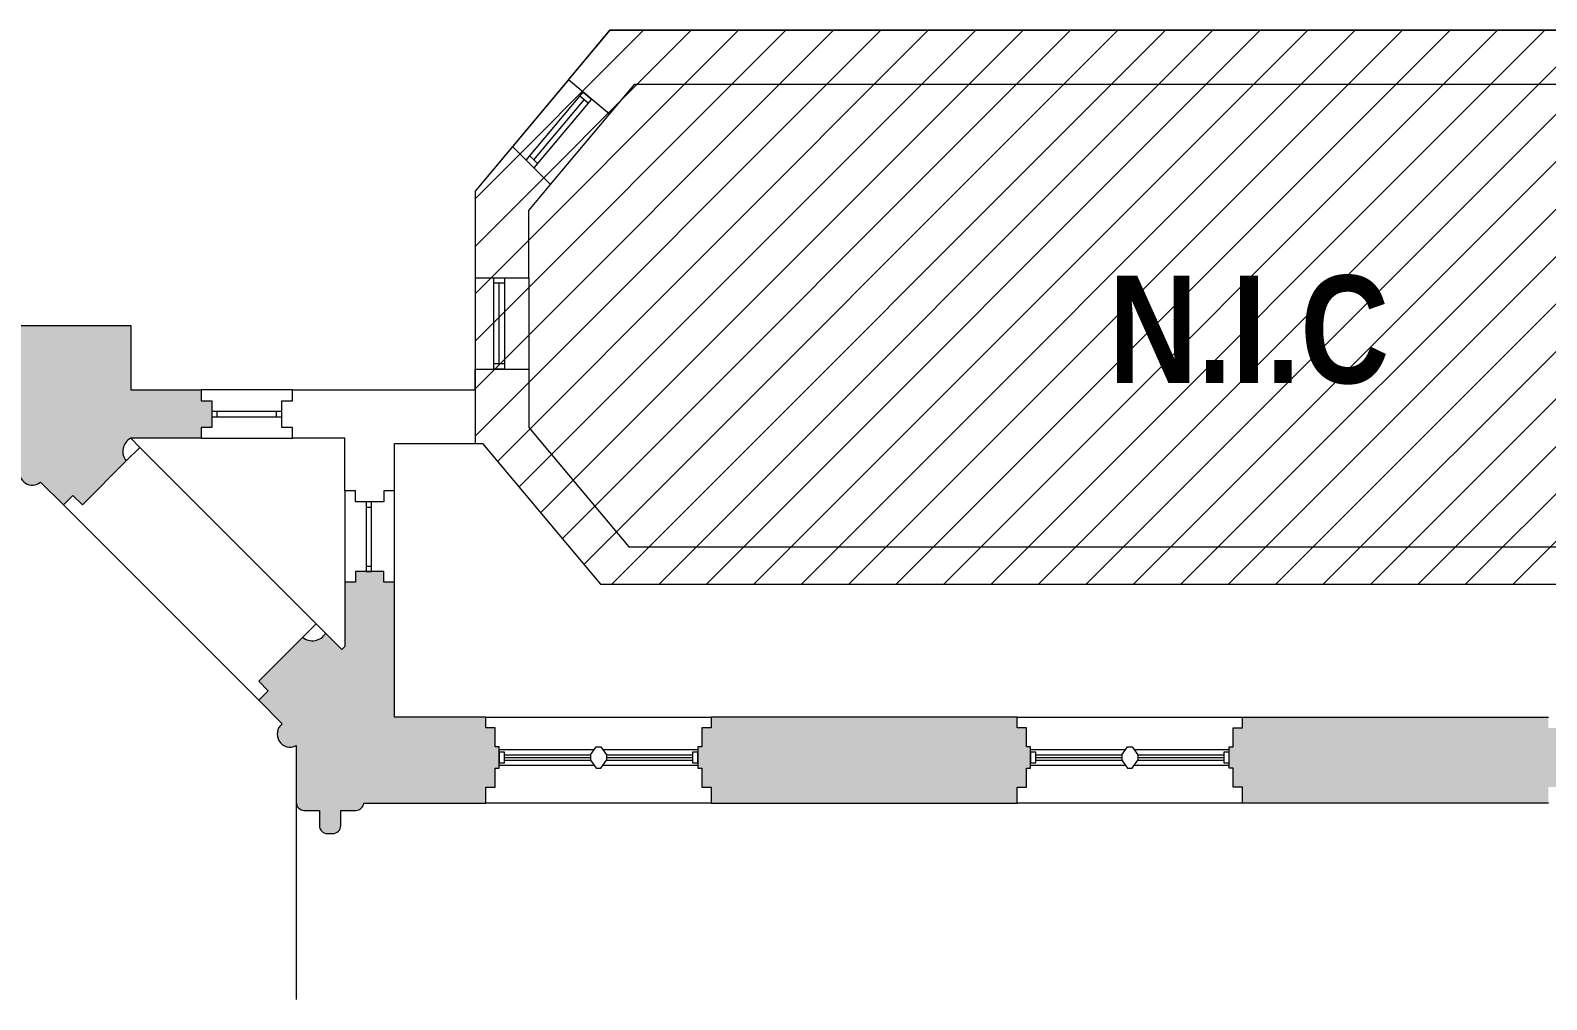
# Model space of a CAD drawing. Header units: inches. Extents: x 891 to 14187, y -1169 to 3232.
# Drawn here: x 9368 to 9934, y 2416 to 2777 of the extents above; entities that cross this region are included whole.
import ezdxf

# ---------------------------------------------------------------- set-up
doc = ezdxf.new("R2010")
doc.units = ezdxf.units.IN
doc.header["$MEASUREMENT"] = 0
for name, color, linetype, lineweight in [('A-CLNG-EXG', 7, 'Continuous', 9), ('A-Hatch', 7, 'Continuous', 9), ('A-RECTORY - NIC', 7, 'Continuous', 9), ('EX-EXT-CORE', 7, 'Continuous', 9), ('EX-Windows', 7, 'Continuous', 9), ('MUC-LOW_WALL', 7, 'Continuous', 9)]:
    doc.layers.add(name, color=color, linetype=linetype, lineweight=lineweight)
doc.styles.add('Arial Narrow_B_1', font='ARIALNB.TTF', dxfattribs={"height": 40.064026})

msp = doc.modelspace()

# ---------------------------------------------------------------- hatches: boundary and pattern name
at = {"layer": 'A-Hatch'}
msp.add_hatch(color=9, dxfattribs=at).paths.add_polyline_path([(9387.86, 2600.37), (9404.22, 2616.73), (9403.47, 2617.91), (9403.04, 2619.25), (9402.96, 2620.65), (9403.23, 2622.02), (9403.83, 2623.29), (9404.73, 2624.36), (9405.87, 2625.18), (9432.14, 2625.18), (9432.14, 2629.18), (9436.14, 2629.18), (9436.14, 2639.18), (9432.14, 2639.18), (9432.14, 2643.18), (9405.87, 2643.18), (9405.87, 2667.18), (9124.69, 2667.18), (9124.69, 2663.18), (9120.69, 2663.18), (9120.69, 2652.18), (9124.69, 2652.18), (9124.69, 2648.18), (9159.44, 2648.18), (9166.92, 2628.88), (9161.85, 2623.81), (9162.62, 2622.64), (9163.05, 2621.3), (9163.13, 2619.9), (9162.84, 2618.52), (9162.2, 2617.27), (9178.56, 2600.91), (9182.1, 2604.45), (9185.56, 2600.98), (9194.09, 2609.5), (9194.9, 2608.66), (9195.91, 2608.05), (9197.03, 2607.71), (9198.2, 2607.66), (9199.35, 2607.91), (9200.39, 2608.45), (9201.27, 2609.22), (9201.93, 2610.2), (9202.32, 2611.3), (9202.42, 2612.47), (9202.22, 2613.63), (9364.43, 2613.63), (9364.32, 2612.43), (9364.51, 2611.25), (9364.98, 2610.14), (9365.71, 2609.19), (9366.66, 2608.44), (9367.75, 2607.96), (9368.94, 2607.75), (9370.13, 2607.84), (9371.27, 2608.23), (9372.28, 2608.88), (9380.79, 2600.37), (9384.33, 2603.9)])
h = msp.add_hatch(color=9, dxfattribs=at)
h.paths.add_polyline_path([(9479.18, 2477.93), (9481.14, 2477.93), (9481.92, 2478.03), (9482.64, 2478.33), (9483.26, 2478.81), (9483.74, 2479.43), (9484.04, 2480.15), (9484.14, 2480.93), (9484.14, 2486.57), (9489.78, 2486.57), (9490.51, 2486.66), (9491.2, 2486.93), (9491.8, 2487.36), (9492.28, 2487.92), (9492.61, 2488.57), (9492.77, 2489.3), (9538.17, 2489.3), (9538.17, 2495.27), (9541.67, 2495.27), (9541.67, 2502.28), (9543.17, 2502.28), (9543.17, 2510.28), (9541.67, 2510.28), (9541.67, 2517.3), (9538.17, 2517.3), (9538.17, 2521.3), (9504.17, 2521.3), (9504.17, 2571.53), (9500.17, 2571.53), (9500.17, 2575.53), (9489.62, 2575.53), (9489.62, 2571.53), (9485.62, 2571.53), (9485.62, 2547.59), (9484.54, 2546.51), (9478.52, 2552.53), (9477.65, 2551.43), (9476.53, 2550.57), (9475.25, 2550), (9473.86, 2549.75), (9472.46, 2549.85), (9471.12, 2550.28), (9469.93, 2551.02), (9453.57, 2534.66), (9457.1, 2531.13), (9453.57, 2527.59), (9462.35, 2518.81), (9461.49, 2517.97), (9460.87, 2516.95), (9460.52, 2515.8), (9460.46, 2514.6), (9460.7, 2513.43), (9461.21, 2512.35), (9461.98, 2511.42), (9462.95, 2510.72), (9464.07, 2510.28), (9465.26, 2510.12), (9466.45, 2510.26), (9467.57, 2510.69), (9467.54, 2489.57), (9467.64, 2488.8), (9467.94, 2488.07), (9468.42, 2487.45), (9469.04, 2486.97), (9469.76, 2486.67), (9470.54, 2486.57), (9476.18, 2486.57), (9476.18, 2480.93), (9476.28, 2480.15), (9476.58, 2479.43), (9477.06, 2478.81), (9477.68, 2478.33), (9478.41, 2478.03)])
h.paths.add_polyline_path([(9622.17, 2489.3), (9736.17, 2489.3), (9736.17, 2495.27), (9739.67, 2495.27), (9739.67, 2502.28), (9741.17, 2502.28), (9741.17, 2510.28), (9739.67, 2510.28), (9739.67, 2517.3), (9736.17, 2517.3), (9736.17, 2521.3), (9622.17, 2521.3), (9622.17, 2517.3), (9618.67, 2517.3), (9618.67, 2510.28), (9617.17, 2510.28), (9617.17, 2502.28), (9618.67, 2502.28), (9618.67, 2495.27), (9622.17, 2495.27)])
h.paths.add_polyline_path([(9934.17, 2489.3), (9934.17, 2495.27), (9937.67, 2495.27), (9937.67, 2502.28), (9939.17, 2502.28), (9939.17, 2510.28), (9937.67, 2510.28), (9937.67, 2517.3), (9934.17, 2517.3), (9934.17, 2521.3), (9820.17, 2521.3), (9820.17, 2517.3), (9816.67, 2517.3), (9816.67, 2510.28), (9815.17, 2510.28), (9815.17, 2502.28), (9816.67, 2502.28), (9816.67, 2495.27), (9820.17, 2495.27), (9820.17, 2489.3)])

# ---------------------------------------------------------------- linework, layer by layer
at = {"layer": 'A-CLNG-EXG', "color": 8}
msp.add_line((9467.54, 2489.57), (9467.54, 2416.05), dxfattribs=at)
at = {"layer": 'A-RECTORY - NIC', "color": 8}
for p, q in [((9584.43, 2777.15), (9534.2, 2717.29)), ((9534.2, 2714.34), (9597, 2777.15)), ((9534.2, 2696.67), (9614.68, 2777.15)), ((9534.2, 2678.99), (9632.36, 2777.15)), ((9534.2, 2661.31), (9650.03, 2777.15)), ((9534.2, 2643.63), (9667.71, 2777.15)), ((9534.2, 2625.96), (9685.39, 2777.15)), ((9542.5, 2616.58), (9703.07, 2777.15)), ((9550.57, 2606.97), (9720.75, 2777.15)), ((9558.63, 2597.35), (9738.42, 2777.15)), ((9566.7, 2587.74), (9756.1, 2777.15)), ((9568.98, 2758.73), (9584.43, 2777.15)), ((9574.76, 2578.13), (9773.78, 2777.15)), ((9584.43, 2777.15), (10447.89, 2777.15)), ((10515.89, 2777.15), (9584.43, 2777.15)), ((9585.11, 2570.8), (9791.46, 2777.15)), ((9602.78, 2570.8), (9809.13, 2777.15)), ((9620.46, 2570.8), (9826.81, 2777.15)), ((9638.14, 2570.8), (9844.49, 2777.15)), ((9655.82, 2570.8), (9862.17, 2777.15)), ((9673.49, 2570.8), (9879.84, 2777.15)), ((9691.17, 2570.8), (9897.52, 2777.15)), ((9708.85, 2570.8), (9915.2, 2777.15)), ((9726.53, 2570.8), (9932.88, 2777.15)), ((9744.2, 2570.8), (9950.55, 2777.15)), ((9761.88, 2570.8), (9968.23, 2777.15)), ((9779.56, 2570.8), (9985.91, 2777.15)), ((9797.24, 2570.8), (10003.59, 2777.15)), ((9814.92, 2570.8), (10021.27, 2777.15)), ((9832.59, 2570.8), (10038.94, 2777.15)), ((9850.27, 2570.8), (10056.62, 2777.15)), ((9867.95, 2570.8), (10074.3, 2777.15)), ((9885.63, 2570.8), (10091.98, 2777.15)), ((9903.3, 2570.8), (10109.65, 2777.15)), ((9920.98, 2570.8), (10127.33, 2777.15)), ((9568.98, 2758.73), (9547.12, 2732.69)), ((9584.3, 2745.88), (9568.98, 2758.73)), ((9553.29, 2728.8), (9574.51, 2754.09)), ((9576.29, 2749.99), (9573.22, 2752.56)), ((9574.51, 2754.09), (9577.57, 2751.52)), ((9584.3, 2745.88), (9593.75, 2757.15)), ((9593.75, 2757.15), (9981.31, 2757.15)), ((9574.75, 2751.27), (9556, 2728.92)), ((9577.57, 2751.52), (9556.13, 2725.96)), ((9562.36, 2719.73), (9584.3, 2745.88)), ((9547.12, 2732.69), (9534.2, 2717.29)), ((9562.36, 2719.73), (9548.16, 2733.93)), ((9557.42, 2727.5), (9554.58, 2730.34)), ((9556.13, 2725.96), (9553.29, 2728.8)), ((9554.2, 2710.01), (9562.36, 2719.73)), ((9534.2, 2717.29), (9534.2, 2684.93)), ((9534.2, 2717.29), (9534.2, 2643.18)), ((9554.2, 2684.93), (9554.2, 2710.01)), ((9534.2, 2684.93), (9534.2, 2650.93)), ((9534.2, 2684.93), (9554.2, 2684.93)), ((9541.2, 2684.93), (9545.2, 2684.93)), ((9541.2, 2650.93), (9541.2, 2684.93)), ((9545.2, 2684.93), (9545.2, 2650.93)), ((9554.2, 2684.93), (9554.2, 2650.93)), ((9545.2, 2682.93), (9541.2, 2682.93)), ((9543.2, 2652.93), (9543.2, 2682.93)), ((9534.2, 2650.93), (9554.2, 2650.93)), ((9545.2, 2652.93), (9541.2, 2652.93)), ((9545.2, 2650.93), (9541.2, 2650.93)), ((9554.2, 2650.93), (9554.2, 2629.14)), ((9534.2, 2643.18), (9534.2, 2623.22)), ((9554.2, 2629.14), (9591.45, 2584.75)), ((9534.2, 2623.22), (9536.92, 2623.22)), ((9536.92, 2623.22), (9580.92, 2570.8)), ((9591.45, 2584.75), (9972.7, 2584.75)), ((9580.92, 2570.8), (9989.31, 2570.8))]:
    msp.add_line(p, q, dxfattribs=at)
at = {"layer": 'EX-EXT-CORE', "color": 8}
for p, q in [((9124.69, 2667.18), (9405.87, 2667.18)), ((9409.27, 2621.78), (9474.98, 2556.07)), ((9380.79, 2600.37), (9453.57, 2527.59)), ((9467.57, 2510.69), (9467.57, 2491.93))]:
    msp.add_line(p, q, dxfattribs=at)
at = {"layer": 'EX-EXT-CORE', "color": 8, "flags": 128}
for points in [[(9161.85, 2623.81), (9166.92, 2628.88), (9159.44, 2648.18), (9124.69, 2648.18), (9124.69, 2652.18), (9120.69, 2652.18), (9120.69, 2663.18), (9124.69, 2663.18), (9124.69, 2667.18), (9405.87, 2667.18), (9405.87, 2643.18), (9432.14, 2643.18), (9432.14, 2639.18), (9436.14, 2639.18), (9436.14, 2629.18), (9432.14, 2629.18), (9432.14, 2625.18), (9405.87, 2625.18)], [(9504.17, 2605.54), (9500.17, 2605.54), (9500.17, 2601.54), (9489.62, 2601.54), (9489.62, 2605.54), (9485.62, 2605.54), (9485.62, 2625.18), (9466.15, 2625.18), (9466.15, 2629.18), (9462.15, 2629.18), (9462.15, 2639.18), (9466.15, 2639.18), (9466.15, 2643.18), (9534.2, 2643.18), (9534.2, 2650.93)], [(9492.78, 2489.3), (9538.17, 2489.3), (9538.17, 2495.27), (9541.67, 2495.27), (9541.67, 2502.28), (9543.17, 2502.28), (9543.17, 2510.28), (9541.67, 2510.28), (9541.67, 2517.3), (9538.17, 2517.3), (9538.17, 2521.3), (9504.17, 2521.3), (9504.17, 2623.22), (9536.92, 2623.22), (9580.92, 2570.8), (9989.31, 2570.8)], [(9372.28, 2608.88), (9380.79, 2600.37), (9384.33, 2603.9), (9387.86, 2600.37), (9404.22, 2616.73)], [(9504.17, 2571.53), (9500.17, 2571.53), (9500.17, 2575.53), (9489.62, 2575.53), (9489.62, 2571.53), (9485.62, 2571.53), (9485.62, 2547.59), (9484.54, 2546.51), (9478.52, 2552.53)], [(9462.35, 2518.81), (9453.57, 2527.59), (9457.1, 2531.13), (9453.57, 2534.66), (9469.93, 2551.02)], [(9934.17, 2489.3), (9820.17, 2489.3), (9820.17, 2495.27), (9816.67, 2495.27), (9816.67, 2502.28), (9815.17, 2502.28), (9815.17, 2510.28), (9816.67, 2510.28), (9816.67, 2517.3), (9820.17, 2517.3), (9820.17, 2521.3), (9934.17, 2521.3)], [(9467.54, 2491.53), (9467.54, 2490.55), (9467.54, 2489.57)], [(9470.54, 2486.57), (9476.18, 2486.57), (9476.18, 2480.93)], [(9484.14, 2480.93), (9484.14, 2486.57), (9489.78, 2486.57)], [(9479.18, 2477.93), (9480.16, 2477.93), (9481.14, 2477.93)]]:
    msp.add_lwpolyline(points, dxfattribs=at)
msp.add_lwpolyline([(9739.67, 2502.28), (9741.17, 2502.28), (9741.17, 2510.28), (9739.67, 2510.28), (9739.67, 2517.3), (9736.17, 2517.3), (9736.17, 2521.3), (9622.17, 2521.3), (9622.17, 2517.3), (9618.67, 2517.3), (9618.67, 2510.28), (9617.17, 2510.28), (9617.17, 2502.28), (9618.67, 2502.28), (9618.67, 2495.27), (9622.17, 2495.27), (9622.17, 2489.3), (9736.17, 2489.3), (9736.17, 2495.27), (9739.67, 2495.27)], close=True, dxfattribs=at)
at = {"layer": 'EX-EXT-CORE', "color": 8}
for centre, radius, start, end in [((9408.53, 2620.27), 5.58, 118.4616, 219.4328), ((9369.16, 2612.59), 4.84, 167.613, 310.0202), ((9473.55, 2555.56), 5.81, 231.3714, 328.6054), ((9465.29, 2514.96), 4.84, 127.4194, 298.0301), ((9470.54, 2491.53), 3, 172.4144, 180), ((9470.54, 2489.57), 3, 180, 270), ((9489.78, 2489.57), 3, 270, 354.6971), ((9479.18, 2480.93), 3, 180, 270), ((9481.14, 2480.93), 3, 270, 0)]:
    msp.add_arc(centre, radius, start, end, dxfattribs=at)
at = {"layer": 'EX-Windows', "color": 8}
for p, q in [((9466.15, 2643.18), (9432.14, 2643.18)), ((9462.15, 2635.18), (9436.14, 2635.18)), ((9436.14, 2635.18), (9436.14, 2633.18)), ((9436.14, 2633.18), (9462.15, 2633.18)), ((9438.14, 2633.18), (9438.14, 2635.18)), ((9460.15, 2633.18), (9460.15, 2635.18)), ((9462.15, 2633.18), (9462.15, 2635.18)), ((9409.27, 2621.78), (9405.87, 2625.18)), ((9432.14, 2625.18), (9466.15, 2625.18)), ((9404.22, 2616.73), (9409.27, 2621.78)), ((9485.62, 2605.54), (9485.62, 2571.53)), ((9493.62, 2601.54), (9493.62, 2575.53)), ((9495.62, 2601.54), (9493.62, 2601.54)), ((9493.62, 2599.54), (9495.62, 2599.54)), ((9495.62, 2575.53), (9495.62, 2601.54)), ((9493.62, 2577.53), (9495.62, 2577.53)), ((9493.62, 2575.53), (9495.62, 2575.53)), ((9474.98, 2556.07), (9469.93, 2551.02)), ((9478.52, 2552.53), (9474.98, 2556.07)), ((9538.17, 2521.3), (9622.17, 2521.3)), ((9736.17, 2521.3), (9820.17, 2521.3)), ((9578.47, 2509.14), (9543.17, 2509.14)), ((9577.17, 2507.28), (9579.27, 2510.28)), ((9579.27, 2510.28), (9581.07, 2510.28)), ((9581.07, 2510.28), (9583.17, 2507.28)), ((9617.17, 2509.14), (9581.87, 2509.14)), ((9776.47, 2509.14), (9741.17, 2509.14)), ((9775.17, 2507.28), (9777.27, 2510.28)), ((9777.27, 2510.28), (9779.07, 2510.28)), ((9779.07, 2510.28), (9781.17, 2507.28)), ((9815.17, 2509.14), (9779.87, 2509.14)), ((9545.17, 2508.28), (9543.17, 2508.28)), ((9543.17, 2508.28), (9543.17, 2504.28)), ((9543.17, 2504.28), (9545.17, 2504.28)), ((9543.17, 2503.42), (9578.47, 2503.42)), ((9545.17, 2504.28), (9545.17, 2508.28)), ((9545.17, 2507.28), (9577.17, 2507.28)), ((9545.17, 2506.28), (9577.17, 2506.28)), ((9545.17, 2505.28), (9577.17, 2505.28)), ((9577.17, 2507.28), (9577.17, 2505.28)), ((9577.17, 2505.28), (9579.27, 2502.28)), ((9581.07, 2502.28), (9583.17, 2505.28)), ((9581.87, 2503.42), (9617.17, 2503.42)), ((9583.17, 2507.28), (9615.17, 2507.28)), ((9583.17, 2507.28), (9583.17, 2505.28)), ((9583.17, 2506.28), (9615.17, 2506.28)), ((9583.17, 2505.28), (9615.17, 2505.28)), ((9617.17, 2508.28), (9615.17, 2508.28)), ((9615.17, 2508.28), (9615.17, 2504.28)), ((9615.17, 2504.28), (9617.17, 2504.28)), ((9617.17, 2504.28), (9617.17, 2508.28)), ((9743.17, 2508.28), (9741.17, 2508.28)), ((9741.17, 2508.28), (9741.17, 2504.28)), ((9741.17, 2504.28), (9743.17, 2504.28)), ((9741.17, 2503.42), (9776.47, 2503.42)), ((9743.17, 2504.28), (9743.17, 2508.28)), ((9743.17, 2507.28), (9775.17, 2507.28)), ((9743.17, 2506.28), (9775.17, 2506.28)), ((9743.17, 2505.28), (9775.17, 2505.28)), ((9775.17, 2507.28), (9775.17, 2505.28)), ((9775.17, 2505.28), (9777.27, 2502.28)), ((9779.07, 2502.28), (9781.17, 2505.28)), ((9779.87, 2503.42), (9815.17, 2503.42)), ((9781.17, 2507.28), (9813.17, 2507.28)), ((9781.17, 2507.28), (9781.17, 2505.28)), ((9781.17, 2506.28), (9813.17, 2506.28)), ((9781.17, 2505.28), (9813.17, 2505.28)), ((9815.17, 2508.28), (9813.17, 2508.28)), ((9813.17, 2508.28), (9813.17, 2504.28)), ((9813.17, 2504.28), (9815.17, 2504.28)), ((9815.17, 2504.28), (9815.17, 2508.28)), ((9579.27, 2502.28), (9581.07, 2502.28)), ((9777.27, 2502.28), (9779.07, 2502.28)), ((9622.17, 2489.3), (9538.17, 2489.3)), ((9820.17, 2489.3), (9736.17, 2489.3))]:
    msp.add_line(p, q, dxfattribs=at)
at = {"layer": 'MUC-LOW_WALL', "color": 8}
for p, q in [((9538.17, 2521.3), (9622.17, 2521.3)), ((9736.17, 2521.3), (9820.17, 2521.3)), ((9578.47, 2509.14), (9543.17, 2509.14)), ((9617.17, 2509.14), (9581.87, 2509.14)), ((9776.47, 2509.14), (9741.17, 2509.14)), ((9815.17, 2509.14), (9779.87, 2509.14)), ((9543.17, 2503.42), (9578.47, 2503.42)), ((9581.87, 2503.42), (9617.17, 2503.42)), ((9741.17, 2503.42), (9776.47, 2503.42)), ((9779.87, 2503.42), (9815.17, 2503.42)), ((9622.17, 2489.3), (9538.17, 2489.3)), ((9820.17, 2489.3), (9736.17, 2489.3))]:
    msp.add_line(p, q, dxfattribs=at)

# ---------------------------------------------------------------- texts
at = {"layer": 'A-RECTORY - NIC', "style": 'Arial Narrow_B_1'}
msp.add_text('N.I.C', height=40.064, dxfattribs=at).set_placement((9770.32, 2645.71))

doc.saveas('drawing.dxf')
